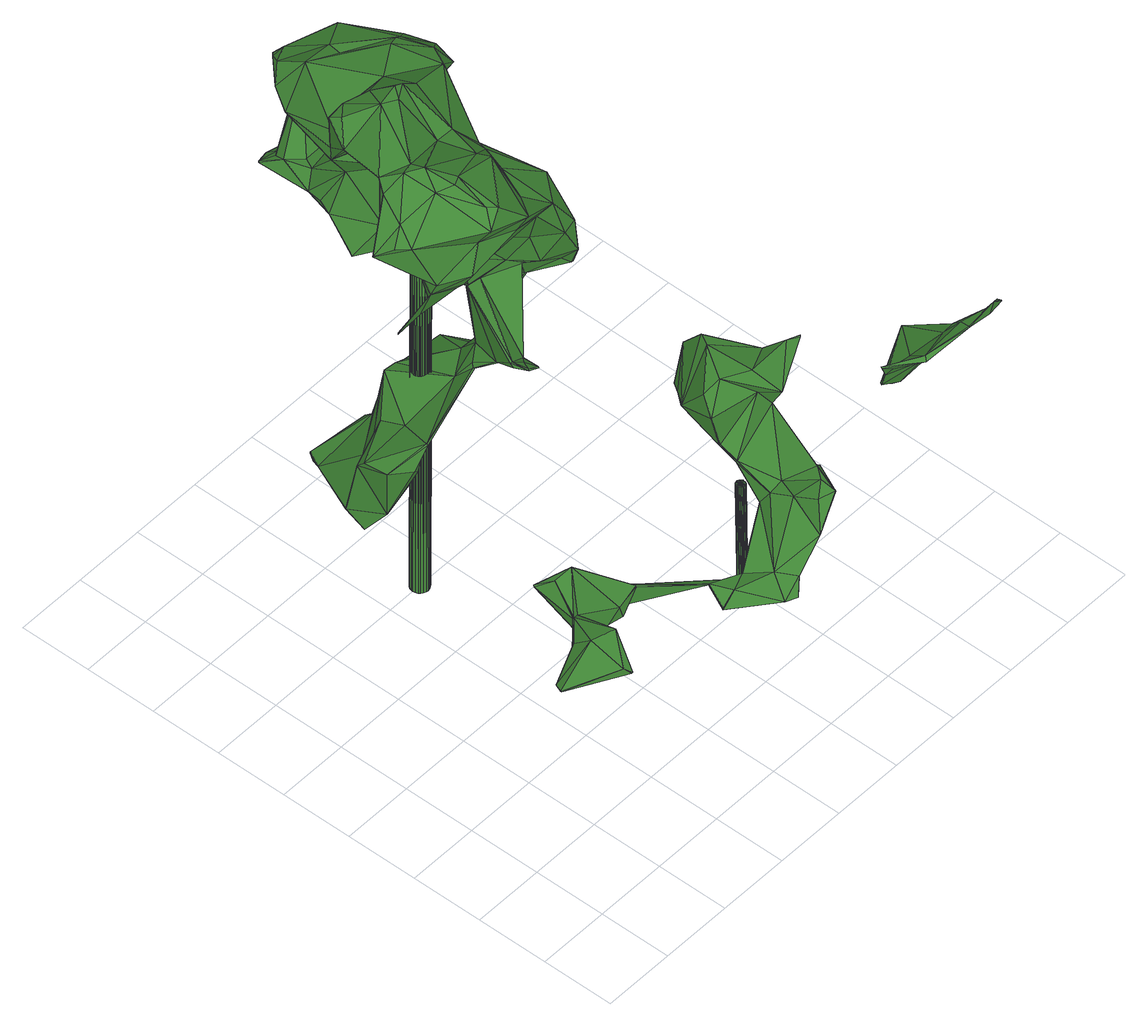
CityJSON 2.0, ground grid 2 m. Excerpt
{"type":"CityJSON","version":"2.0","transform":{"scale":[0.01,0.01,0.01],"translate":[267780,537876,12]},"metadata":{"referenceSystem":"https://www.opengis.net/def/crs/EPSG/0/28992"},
"CityObjects":{
"tree1":{"type":"SolitaryVegetationObject","attributes":{"gtid":177,"crown_width_m":7.11,"crown_median_z":24.64,"crown_r50_m":0.373,"crown_porosity":0.908,"trunk_H_m":12.09,"trunk_DBH_m":0.495,"trunk_radius_m":0.248,"trunk_base_height_m":12.55,"original_gtid":"193"},"geometry":[{"type":"Solid","lod":"3","boundaries":[[[[0,1,2]],[[3,4,5]],[[6,7,8]],[[9,10,11]],[[12,13,14]],[[15,16,17]],[[11,10,18]],[[19,20,21]],[[22,23,24]],[[12,14,25]],[[26,14,13]],[[27,28,29]],[[13,30,31]],[[32,33,34]],[[35,36,37]],[[13,16,30]],[[38,39,40]],[[41,42,43]],[[44,45,46]],[[47,48,49]],[[19,50,20]],[[47,49,51]],[[51,49,52]],[[53,54,39]],[[51,55,47]],[[40,23,38]],[[56,57,58]],[[57,28,27]],[[9,59,10]],[[25,55,51]],[[60,61,62]],[[60,62,63]],[[64,65,66]],[[16,15,67]],[[18,68,11]],[[69,70,47]],[[71,72,3]],[[73,74,75]],[[76,77,78]],[[40,45,24]],[[40,24,23]],[[72,71,79]],[[17,41,15]],[[64,80,65]],[[80,64,81]],[[82,83,84]],[[82,84,85]],[[13,31,26]],[[40,39,54]],[[17,13,41]],[[12,41,13]],[[40,54,45]],[[52,86,87]],[[0,52,87]],[[88,89,90]],[[91,92,28]],[[57,93,28]],[[91,28,93]],[[94,95,96]],[[97,48,21]],[[0,87,1]],[[98,99,100]],[[101,102,103]],[[104,105,106]],[[107,105,104]],[[108,109,110]],[[110,111,112]],[[93,112,111]],[[113,33,114]],[[115,116,117]],[[17,16,13]],[[118,119,120]],[[9,121,59]],[[9,122,121]],[[88,7,123]],[[95,94,68]],[[109,84,110]],[[9,35,122]],[[124,35,9]],[[125,126,114]],[[127,126,125]],[[121,128,59]],[[129,130,30]],[[131,132,117]],[[130,117,132]],[[25,14,69]],[[133,36,35]],[[134,19,135]],[[136,80,81]],[[110,112,108]],[[12,42,41]],[[6,123,7]],[[38,23,82]],[[137,51,138]],[[139,82,140]],[[134,139,140]],[[37,36,141]],[[125,18,127]],[[22,83,23]],[[129,30,16]],[[142,109,108]],[[143,144,145]],[[77,146,78]],[[127,18,147]],[[147,18,10]],[[141,148,37]],[[121,37,148]],[[142,50,149]],[[150,71,3]],[[81,151,136]],[[144,152,145]],[[122,37,121]],[[49,86,52]],[[0,2,107]],[[104,0,107]],[[73,99,98]],[[73,75,99]],[[25,42,12]],[[153,131,117]],[[133,154,141]],[[46,155,156]],[[21,76,87]],[[1,87,76]],[[86,97,87]],[[87,97,21]],[[157,158,42]],[[1,76,78]],[[143,155,53]],[[131,155,143]],[[159,155,131]],[[121,160,128]],[[65,80,136]],[[74,161,162]],[[74,163,161]],[[164,161,163]],[[1,78,107]],[[1,107,2]],[[53,46,54]],[[45,54,46]],[[165,147,166]],[[165,166,167]],[[49,48,86]],[[97,86,48]],[[168,169,4]],[[100,75,162]],[[27,29,170]],[[42,158,43]],[[109,85,84]],[[46,171,44]],[[46,156,171]],[[145,172,143]],[[117,170,153]],[[143,53,173]],[[98,100,83]],[[83,100,174]],[[68,124,11]],[[9,11,124]],[[175,58,57]],[[125,95,18]],[[176,95,125]],[[68,18,95]],[[154,177,141]],[[106,102,178]],[[21,179,19]],[[35,124,133]],[[68,133,124]],[[35,37,122]],[[133,141,36]],[[61,64,106]],[[129,67,130]],[[32,34,96]],[[8,7,90]],[[167,5,180]],[[181,135,70]],[[127,165,126]],[[182,91,174]],[[112,183,146]],[[149,140,142]],[[104,138,0]],[[34,184,94]],[[104,106,64]],[[185,172,145]],[[147,59,128]],[[147,10,59]],[[127,147,165]],[[47,179,48]],[[105,78,146]],[[105,146,186]],[[187,144,143]],[[113,188,189]],[[106,178,190]],[[44,74,73]],[[171,74,44]],[[78,105,107]],[[106,190,62]],[[179,135,19]],[[159,131,119]],[[114,180,113]],[[189,33,113]],[[191,192,193]],[[194,189,188]],[[194,188,115]],[[39,173,53]],[[167,180,165]],[[114,33,32]],[[62,195,63]],[[84,174,111]],[[93,111,174]],[[129,16,67]],[[189,194,33]],[[106,186,102]],[[68,94,196]],[[68,196,133]],[[5,150,3]],[[142,108,112]],[[142,112,77]],[[168,67,169]],[[106,62,61]],[[120,164,118]],[[93,197,183]],[[156,155,74]],[[159,74,155]],[[176,114,32]],[[94,184,196]],[[112,146,77]],[[63,158,157]],[[28,198,199]],[[134,135,139]],[[130,200,117]],[[186,201,102]],[[160,202,128]],[[181,38,135]],[[48,179,21]],[[38,82,139]],[[93,183,112]],[[203,150,5]],[[63,204,158]],[[90,7,88]],[[181,14,152]],[[26,152,14]],[[63,157,205]],[[206,115,200]],[[206,200,194]],[[145,152,175]],[[56,30,204]],[[30,56,26]],[[134,140,149]],[[22,207,83]],[[27,170,117]],[[65,151,61]],[[60,65,61]],[[128,166,147]],[[187,173,39]],[[52,0,138]],[[5,4,169]],[[85,109,140]],[[109,142,140]],[[156,74,171]],[[84,111,110]],[[117,116,27]],[[115,188,208]],[[56,204,63]],[[209,115,204]],[[125,114,176]],[[63,195,56]],[[131,143,172]],[[153,210,211]],[[212,211,210]],[[29,28,199]],[[91,93,174]],[[92,213,214]],[[206,194,115]],[[185,145,132]],[[25,69,55]],[[47,55,69]],[[83,82,23]],[[199,198,212]],[[185,131,172]],[[44,73,207]],[[85,140,82]],[[131,211,119]],[[212,119,211]],[[28,92,198]],[[42,25,157]],[[31,30,26]],[[193,215,191]],[[136,151,65]],[[116,132,27]],[[208,216,217]],[[218,201,103]],[[190,195,62]],[[217,216,88]],[[217,88,123]],[[116,115,209]],[[88,216,89]],[[102,218,103]],[[132,145,27]],[[145,57,27]],[[205,219,66]],[[45,207,24]],[[22,24,207]],[[50,19,134]],[[41,43,215]],[[187,143,173]],[[57,103,220]],[[89,169,192]],[[149,50,134]],[[56,152,26]],[[170,210,153]],[[170,29,210]],[[100,99,75]],[[103,57,101]],[[92,214,198]],[[57,221,93]],[[154,222,177]],[[114,126,180]],[[180,126,165]],[[180,169,223]],[[180,5,169]],[[89,223,169]],[[188,223,89]],[[188,180,223]],[[182,213,92]],[[224,64,219]],[[104,64,224]],[[187,38,144]],[[94,96,34]],[[214,164,120]],[[161,164,214]],[[191,43,225]],[[174,84,83]],[[105,186,106]],[[63,205,60]],[[162,214,213]],[[45,44,207]],[[46,53,155]],[[145,175,57]],[[102,201,218]],[[212,198,214]],[[120,212,214]],[[61,151,64]],[[81,64,151]],[[202,71,128]],[[71,202,79]],[[203,71,150]],[[128,71,203]],[[128,203,166]],[[226,3,72]],[[79,226,72]],[[184,226,79]],[[34,33,227]],[[187,39,38]],[[159,228,74]],[[90,89,192]],[[229,168,4]],[[184,227,226]],[[34,227,184]],[[229,4,3]],[[139,135,38]],[[157,137,205]],[[205,137,219]],[[25,137,157]],[[51,137,25]],[[224,219,137]],[[153,211,131]],[[199,210,29]],[[212,210,199]],[[193,169,230]],[[191,215,43]],[[15,230,67]],[[169,67,230]],[[123,6,217]],[[230,231,193]],[[193,231,215]],[[15,231,230]],[[204,232,209]],[[8,233,6]],[[8,90,233]],[[220,221,57]],[[182,92,91]],[[225,43,234]],[[219,64,66]],[[60,205,66]],[[65,60,66]],[[58,152,56]],[[196,154,133]],[[222,202,160]],[[202,222,154]],[[95,176,96]],[[197,221,220]],[[181,152,38]],[[180,188,113]],[[216,188,89]],[[32,96,176]],[[216,208,188]],[[30,232,204]],[[47,70,179]],[[135,179,70]],[[69,14,70]],[[232,130,132]],[[116,232,132]],[[193,192,169]],[[208,233,115]],[[162,213,182]],[[41,215,231]],[[15,41,231]],[[56,195,101]],[[56,101,57]],[[214,162,161]],[[232,116,209]],[[144,38,152]],[[191,90,192]],[[197,93,221]],[[101,178,102]],[[204,234,43]],[[130,232,30]],[[67,168,130]],[[83,207,98]],[[73,98,207]],[[101,190,178]],[[163,74,228]],[[163,228,118]],[[141,177,148]],[[79,202,154]],[[184,154,196]],[[79,154,184]],[[222,148,177]],[[121,148,235]],[[222,235,148]],[[160,235,222]],[[103,197,220]],[[6,233,217]],[[217,233,208]],[[158,204,43]],[[14,181,70]],[[183,197,146]],[[226,229,3]],[[227,229,226]],[[191,225,90]],[[118,164,163]],[[121,235,160]],[[168,229,194]],[[194,229,33]],[[227,33,229]],[[119,236,120]],[[212,120,236]],[[212,236,119]],[[119,118,228]],[[119,228,159]],[[74,162,75]],[[162,182,174]],[[100,162,174]],[[190,101,195]],[[185,132,131]],[[142,20,50]],[[77,20,142]],[[76,20,77]],[[76,21,20]],[[58,175,152]],[[115,117,200]],[[225,237,90]],[[233,237,115]],[[90,237,233]],[[225,234,237]],[[234,204,237]],[[115,237,204]],[[168,194,200]],[[130,168,200]],[[146,201,186]],[[146,197,201]],[[103,201,197]],[[52,138,51]],[[224,138,104]],[[137,138,224]],[[5,238,203]],[[166,238,167]],[[203,238,166]],[[167,238,5]],[[239,240,241]],[[239,241,242]],[[242,241,243]],[[242,243,244]],[[241,240,245]],[[241,245,243]],[[243,245,246]],[[243,246,244]],[[245,240,247]],[[245,247,246]],[[246,247,248]],[[246,248,244]],[[247,240,249]],[[247,249,248]],[[248,249,250]],[[248,250,244]],[[249,240,251]],[[249,251,250]],[[250,251,252]],[[250,252,244]],[[251,240,253]],[[251,253,252]],[[252,253,254]],[[252,254,244]],[[253,240,255]],[[253,255,254]],[[254,255,256]],[[254,256,244]],[[255,240,257]],[[255,257,256]],[[256,257,258]],[[256,258,244]],[[257,240,259]],[[257,259,258]],[[258,259,260]],[[258,260,244]],[[259,240,261]],[[259,261,260]],[[260,261,262]],[[260,262,244]],[[261,240,263]],[[261,263,262]],[[262,263,264]],[[262,264,244]],[[263,240,265]],[[263,265,264]],[[264,265,266]],[[264,266,244]],[[265,240,267]],[[265,267,266]],[[266,267,268]],[[266,268,244]],[[267,240,269]],[[267,269,268]],[[268,269,270]],[[268,270,244]],[[269,240,271]],[[269,271,270]],[[270,271,272]],[[270,272,244]],[[271,240,273]],[[271,273,272]],[[272,273,274]],[[272,274,244]],[[273,240,275]],[[273,275,274]],[[274,275,276]],[[274,276,244]],[[275,240,277]],[[275,277,276]],[[276,277,278]],[[276,278,244]],[[277,240,279]],[[277,279,278]],[[278,279,280]],[[278,280,244]],[[279,240,281]],[[279,281,280]],[[280,281,282]],[[280,282,244]],[[281,240,283]],[[281,283,282]],[[282,283,284]],[[282,284,244]],[[283,240,285]],[[283,285,284]],[[284,285,286]],[[284,286,244]],[[285,240,287]],[[285,287,286]],[[286,287,288]],[[286,288,244]],[[287,240,239]],[[287,239,288]],[[288,239,242]],[[288,242,244]]]]}]},
"tree2":{"type":"SolitaryVegetationObject","attributes":{"gtid":455,"crown_width_m":8.41,"crown_median_z":15.62,"crown_r50_m":0.318,"crown_porosity":0.918,"trunk_H_m":3.47,"trunk_DBH_m":0.249,"trunk_radius_m":0.124,"trunk_base_height_m":12.15,"original_gtid":"518"},"geometry":[{"type":"Solid","lod":"3","boundaries":[[[[289,290,291]],[[292,293,294]],[[295,294,293]],[[296,297,298]],[[299,300,301]],[[301,300,302]],[[303,304,305]],[[306,307,308]],[[309,310,311]],[[312,313,314]],[[315,289,291]],[[309,316,317]],[[318,319,320]],[[302,320,319]],[[321,316,322]],[[303,305,310]],[[315,323,289]],[[302,319,324]],[[325,326,327]],[[328,329,306]],[[310,305,330]],[[331,298,297]],[[332,305,304]],[[333,332,304]],[[334,335,336]],[[334,336,296]],[[337,338,339]],[[340,336,341]],[[324,319,318]],[[309,317,310]],[[303,310,317]],[[301,302,339]],[[342,343,344]],[[320,325,318]],[[289,345,346]],[[347,305,332]],[[337,300,299]],[[301,338,299]],[[348,338,337]],[[337,299,348]],[[297,336,331]],[[292,294,349]],[[340,331,336]],[[299,338,348]],[[339,338,301]],[[350,351,352]],[[353,354,290]],[[354,291,290]],[[355,324,318]],[[328,324,355]],[[336,297,296]],[[321,317,316]],[[356,313,357]],[[358,327,329]],[[359,315,291]],[[305,347,330]],[[310,330,311]],[[346,345,360]],[[293,292,361]],[[291,354,353]],[[362,363,364]],[[365,366,367]],[[336,368,341]],[[369,370,314]],[[371,372,373]],[[374,345,375]],[[329,327,307]],[[306,329,307]],[[376,342,377]],[[324,349,302]],[[378,379,367]],[[333,380,332]],[[355,381,328]],[[382,383,384]],[[321,322,380]],[[385,386,387]],[[388,389,390]],[[391,323,379]],[[317,304,303]],[[356,386,385]],[[339,349,337]],[[392,393,394]],[[351,350,395]],[[351,395,360]],[[327,358,318]],[[318,358,355]],[[394,393,363]],[[346,290,289]],[[361,382,293]],[[331,322,298]],[[396,343,397]],[[396,397,364]],[[337,349,294]],[[324,292,349]],[[327,326,307]],[[302,349,339]],[[398,370,356]],[[353,290,360]],[[360,290,346]],[[399,342,344]],[[369,356,370]],[[386,356,357]],[[400,365,401]],[[400,401,309]],[[347,332,402]],[[394,363,377]],[[328,383,382]],[[361,328,382]],[[403,373,404]],[[391,379,335]],[[405,391,335]],[[398,406,370]],[[407,406,398]],[[365,340,366]],[[344,385,399]],[[393,392,387]],[[393,387,386]],[[394,377,342]],[[341,366,340]],[[405,408,359]],[[399,387,409]],[[298,322,316]],[[353,410,291]],[[368,336,335]],[[391,375,345]],[[394,342,399]],[[365,334,296]],[[380,340,402]],[[380,402,332]],[[356,369,313]],[[314,313,369]],[[411,355,358]],[[411,381,355]],[[412,388,390]],[[375,359,410]],[[386,343,396]],[[413,414,343]],[[328,361,324]],[[292,324,361]],[[399,385,387]],[[289,391,345]],[[335,379,368]],[[388,293,389]],[[331,415,322]],[[340,415,331]],[[394,409,392]],[[394,399,409]],[[318,325,327]],[[391,405,375]],[[312,416,417]],[[337,294,295]],[[407,398,418]],[[335,334,405]],[[419,312,417]],[[419,313,312]],[[407,418,403]],[[359,408,315]],[[376,377,363]],[[364,363,393]],[[291,410,359]],[[359,375,405]],[[393,386,396]],[[393,396,364]],[[379,405,367]],[[411,420,381]],[[368,379,378]],[[356,385,344]],[[356,344,398]],[[293,384,389]],[[344,343,421]],[[374,403,418]],[[368,378,341]],[[328,381,329]],[[382,384,293]],[[383,328,306]],[[419,417,343]],[[422,421,423]],[[342,362,397]],[[424,351,374]],[[424,425,426]],[[312,314,416]],[[421,425,424]],[[365,296,401]],[[330,400,311]],[[333,304,321]],[[304,317,321]],[[390,308,412]],[[307,326,308]],[[326,412,308]],[[387,392,409]],[[326,388,412]],[[320,326,325]],[[388,326,320]],[[426,427,352]],[[414,413,417]],[[414,417,416]],[[371,373,428]],[[401,296,316]],[[401,316,309]],[[342,397,343]],[[376,363,362]],[[330,347,400]],[[414,421,343]],[[350,352,427]],[[423,350,427]],[[427,422,423]],[[311,400,309]],[[389,384,383]],[[414,416,421]],[[391,289,323]],[[358,420,411]],[[381,420,329]],[[420,358,329]],[[389,308,390]],[[374,360,345]],[[364,397,362]],[[373,410,428]],[[353,428,410]],[[373,403,410]],[[374,410,403]],[[375,410,374]],[[320,295,388]],[[333,321,380]],[[386,357,419]],[[357,313,419]],[[379,408,405]],[[323,315,379]],[[379,315,408]],[[334,367,405]],[[423,404,372]],[[421,404,423]],[[373,372,404]],[[334,365,367]],[[404,407,403]],[[298,316,296]],[[404,421,407]],[[421,424,418]],[[398,421,418]],[[398,344,421]],[[424,374,418]],[[386,419,343]],[[426,351,424]],[[395,350,429]],[[352,351,426]],[[343,417,413]],[[360,374,351]],[[360,395,353]],[[395,429,428]],[[353,395,428]],[[371,428,429]],[[376,362,342]],[[383,306,308]],[[383,308,389]],[[422,427,425]],[[422,425,421]],[[365,400,340]],[[400,347,402]],[[400,402,340]],[[426,425,427]],[[314,430,416]],[[370,430,314]],[[416,430,421]],[[407,421,430]],[[337,295,300]],[[430,370,406]],[[430,406,407]],[[295,293,388]],[[300,295,302]],[[320,302,295]],[[380,415,340]],[[322,415,380]],[[371,429,372]],[[372,429,423]],[[423,429,350]],[[367,366,378]],[[341,378,366]],[[431,432,433]],[[431,433,434]],[[434,433,435]],[[434,435,436]],[[433,432,437]],[[433,437,435]],[[435,437,438]],[[435,438,436]],[[437,432,439]],[[437,439,438]],[[438,439,440]],[[438,440,436]],[[439,432,441]],[[439,441,440]],[[440,441,442]],[[440,442,436]],[[441,432,443]],[[441,443,442]],[[442,443,444]],[[442,444,436]],[[443,432,445]],[[443,445,444]],[[444,445,446]],[[444,446,436]],[[445,432,447]],[[445,447,446]],[[446,447,448]],[[446,448,436]],[[447,432,449]],[[447,449,448]],[[448,449,450]],[[448,450,436]],[[449,432,451]],[[449,451,450]],[[450,451,452]],[[450,452,436]],[[451,432,453]],[[451,453,452]],[[452,453,454]],[[452,454,436]],[[453,432,455]],[[453,455,454]],[[454,455,456]],[[454,456,436]],[[455,432,457]],[[455,457,456]],[[456,457,458]],[[456,458,436]],[[457,432,459]],[[457,459,458]],[[458,459,460]],[[458,460,436]],[[459,432,461]],[[459,461,460]],[[460,461,462]],[[460,462,436]],[[461,432,463]],[[461,463,462]],[[462,463,464]],[[462,464,436]],[[463,432,465]],[[463,465,464]],[[464,465,466]],[[464,466,436]],[[465,432,467]],[[465,467,466]],[[466,467,468]],[[466,468,436]],[[467,432,469]],[[467,469,468]],[[468,469,470]],[[468,470,436]],[[469,432,471]],[[469,471,470]],[[470,471,472]],[[470,472,436]],[[471,432,473]],[[471,473,472]],[[472,473,474]],[[472,474,436]],[[473,432,475]],[[473,475,474]],[[474,475,476]],[[474,476,436]],[[475,432,477]],[[475,477,476]],[[476,477,478]],[[476,478,436]],[[477,432,479]],[[477,479,478]],[[478,479,480]],[[478,480,436]],[[479,432,431]],[[479,431,480]],[[480,431,434]],[[480,434,436]]]]}]}
},
"vertices":[
[164,727,1610],[175,773,1653],[130,750,1622],[615,1036,747],[604,935,801],[661,911,765],[490,655,998],[520,651,985],[510,686,983],[357,1032,406],[364,916,515],[233,932,468],[699,697,1304],[712,854,1289],[683,768,1428],[771,764,1061],[769,827,1093],[761,763,1131],[249,877,545],[452,901,1627],[293,844,1714],[302,808,1721],[562,1297,1554],[617,1187,1620],[647,1199,1607],[606,681,1445],[656,900,1312],[417,1037,1270],[418,1152,1370],[381,1171,1245],[653,886,1171],[682,889,1288],[343,904,750],[498,889,802],[419,1035,785],[337,1104,407],[335,1179,444],[349,1200,444],[658,1063,1605],[772,1132,1472],[692,1122,1592],[738,721,1156],[662,694,1292],[647,755,1166],[658,1388,1515],[696,1228,1550],[744,1261,1499],[488,766,1639],[350,748,1695],[361,634,1662],[403,977,1750],[459,627,1556],[320,621,1621],[762,1223,1475],[761,1177,1511],[527,713,1510],[549,869,1349],[453,1036,1445],[567,894,1524],[421,1033,485],[310,782,1310],[294,791,1299],[309,785,1312],[470,831,1333],[227,725,1410],[269,794,1262],[317,723,1363],[734,872,987],[222,980,513],[545,787,1539],[556,845,1553],[575,1051,685],[543,1056,709],[513,1426,1525],[559,1419,1401],[487,1436,1518],[254,831,1724],[225,882,1697],[202,848,1683],[493,1093,622],[213,811,1227],[215,813,1230],[522,1127,1627],[459,1313,1595],[363,1144,1561],[380,1076,1713],[340,653,1665],[278,754,1692],[517,686,962],[533,749,924],[542,717,951],[448,1173,1396],[442,1278,1275],[318,1109,1522],[342,998,660],[212,937,698],[336,973,724],[321,733,1699],[452,1392,1548],[474,1426,1523],[418,1369,1507],[482,823,1441],[355,713,1563],[421,900,1611],[221,701,1461],[150,812,1574],[228,762,1470],[98,789,1596],[299,1060,1714],[339,1092,1708],[291,1093,1697],[329,1122,1545],[257,1017,1669],[507,839,859],[305,805,789],[518,867,1106],[458,1026,1220],[415,1049,1180],[448,1422,1222],[485,1390,1220],[407,1410,1230],[468,1089,425],[379,1084,404],[518,648,984],[299,1031,426],[206,839,739],[306,802,786],[267,808,722],[553,1018,561],[699,881,1070],[578,940,1103],[497,1206,1250],[461,1029,1220],[323,1154,452],[449,1005,1748],[504,902,1623],[217,812,1227],[451,655,1500],[332,671,1541],[510,1017,1690],[399,1062,1724],[349,1201,447],[362,996,1754],[585,1149,1386],[566,1082,1437],[545,1069,1405],[227,881,1693],[386,904,559],[512,1176,454],[424,1008,1757],[600,1026,724],[269,798,1264],[583,891,1517],[377,1093,1180],[471,1117,538],[629,1265,1433],[702,1409,1424],[569,700,1417],[615,761,1268],[503,1386,1244],[563,1103,454],[434,1381,1252],[538,1391,1427],[455,1392,1245],[409,1411,1232],[326,832,742],[441,958,627],[499,886,799],[586,882,887],[589,878,886],[361,1082,1181],[700,1411,1427],[558,1127,1376],[770,1133,1469],[385,1309,1489],[534,1024,1523],[205,909,730],[513,1176,458],[333,693,1515],[477,803,1632],[509,836,857],[584,890,1521],[543,1231,1399],[277,1011,1664],[447,1078,643],[486,1116,1335],[218,802,1643],[590,1125,1456],[521,782,907],[513,846,867],[324,728,1367],[664,830,1093],[651,878,1065],[711,860,1001],[549,869,889],[470,835,1335],[351,1041,548],[377,974,1651],[401,1252,1250],[391,1207,1258],[572,930,1094],[293,844,1710],[575,1055,564],[559,988,735],[597,818,1165],[325,724,1365],[569,902,1094],[568,1335,1552],[478,700,997],[520,867,1109],[384,1173,1242],[459,1210,1252],[402,1252,1246],[456,1307,1275],[425,1349,1268],[751,784,1072],[478,690,987],[488,652,996],[435,779,1605],[311,697,1397],[474,944,1568],[496,1039,1524],[525,1150,461],[524,780,904],[302,663,1456],[635,803,1138],[504,1047,745],[459,1035,778],[501,1389,1246],[573,935,805],[732,868,986],[767,765,1059],[577,938,1106],[481,698,999],[629,789,1151],[524,1149,457],[434,1379,1248],[561,866,1100],[568,953,758],[500,975,55],[475,975,55],[499,982,55],[495,968,1264],[495,974,1264],[471,968,1264],[496,988,55],[492,980,1264],[492,993,55],[488,985,1264],[487,997,55],[483,989,1264],[481,999,55],[477,992,1264],[475,1000,55],[471,992,1264],[468,999,55],[464,991,1264],[462,996,55],[458,989,1264],[457,992,55],[453,985,1264],[453,987,55],[449,980,1264],[451,981,55],[447,974,1263],[450,975,55],[446,967,1263],[451,969,55],[447,961,1263],[454,962,55],[449,955,1263],[458,957,55],[453,950,1263],[463,954,55],[458,946,1263],[469,951,55],[464,944,1263],[475,950,55],[471,943,1263],[482,951,55],[477,944,1263],[488,954,55],[483,946,1263],[493,958,55],[488,950,1263],[497,963,55],[492,955,1264],[499,969,55],[495,961,1264],
[919,273,162],[939,224,171],[909,236,172],[1393,122,807],[1279,131,779],[1384,88,824],[1385,86,822],[517,547,385],[458,611,326],[476,563,359],[1409,11,943],[1420,57,859],[1443,49,892],[1437,76,849],[288,379,268],[303,407,257],[290,378,265],[1245,238,638],[1244,234,636],[1231,210,697],[450,353,367],[401,286,318],[421,275,298],[1117,519,587],[1088,634,615],[1038,550,599],[766,300,215],[452,483,312],[405,389,338],[1413,197,685],[1414,163,753],[1399,143,763],[400,438,298],[450,485,309],[793,338,222],[1414,165,755],[1338,177,693],[1308,170,709],[1303,227,605],[1380,292,686],[1288,251,594],[419,276,295],[457,609,323],[371,410,229],[348,418,241],[654,470,267],[665,479,257],[581,581,260],[1415,40,915],[1411,13,944],[1442,53,894],[495,492,199],[621,483,178],[1258,649,371],[1266,606,466],[1179,616,408],[958,299,169],[949,261,167],[381,391,238],[1408,14,946],[1435,79,851],[1147,289,316],[1095,299,320],[1194,380,299],[956,234,223],[939,222,173],[1383,292,683],[1003,637,476],[1105,665,615],[1310,258,570],[814,308,237],[995,277,235],[1373,158,763],[1336,660,281],[1282,753,357],[1283,754,360],[602,474,232],[622,481,180],[653,468,264],[650,491,196],[984,551,589],[967,514,546],[1095,297,324],[1135,325,341],[1016,304,393],[1000,394,324],[871,334,229],[1334,659,278],[1274,705,350],[648,488,196],[784,360,242],[389,432,235],[1316,291,552],[1293,191,724],[1250,218,698],[1228,185,743],[1048,687,450],[1117,731,532],[1123,764,366],[1272,122,769],[1191,188,772],[1191,185,769],[834,361,220],[1154,775,360],[1190,776,372],[1176,777,349],[1040,244,288],[1230,735,399],[1277,706,353],[999,517,430],[1109,696,394],[438,407,282],[473,490,299],[392,429,235],[1005,366,370],[1040,362,386],[784,359,246],[1001,515,433],[1011,472,398],[766,301,219],[1125,761,364],[911,271,246],[1318,288,549],[1226,182,741],[1286,521,568],[1285,519,564],[470,492,298],[1136,444,551],[1251,533,572],[1010,474,394],[1208,568,554],[1315,289,550],[1152,488,470],[1179,384,315],[1160,358,343],[1142,426,321],[1171,416,307],[1170,416,303],[1195,381,302],[1038,241,291],[1145,288,319],[1109,496,536],[987,426,14],[975,425,15],[987,429,14],[1000,442,362],[1000,445,362],[988,441,362],[985,432,14],[998,448,362],[983,434,14],[996,451,362],[981,436,14],[994,452,362],[978,437,14],[990,454,362],[974,438,14],[987,454,362],[971,437,15],[984,453,362],[968,435,15],[981,452,362],[966,433,15],[979,450,362],[964,431,15],[977,447,362],[963,428,15],[976,444,363],[963,424,15],[976,441,363],[963,421,16],[976,438,363],[965,418,16],[977,435,363],[967,416,16],[979,432,363],[969,414,16],[982,430,363],[972,413,16],[985,429,363],[976,413,15],[989,429,363],[979,413,15],[992,430,363],[982,415,15],[995,431,362],[984,417,15],[997,433,362],[986,419,15],[999,436,362],[987,422,15],[1000,439,362]
]}
